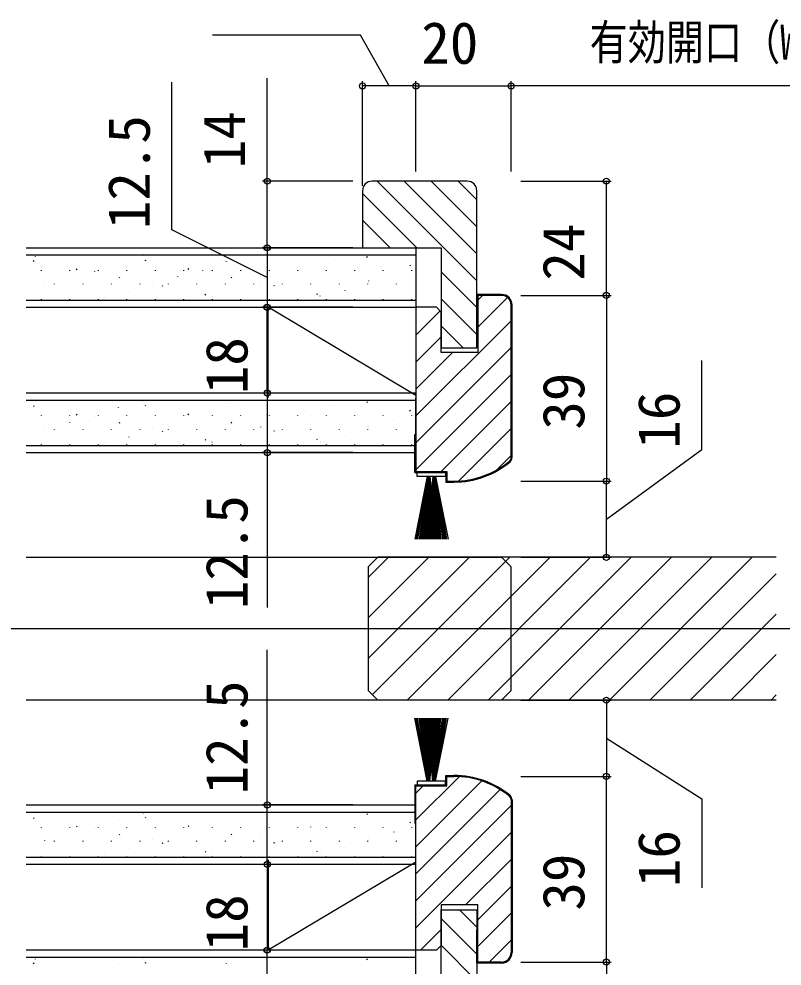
# Model space of a CAD drawing. Units: millimetres, scale not verified. Extents: x -525 to 525, y -783 to 779.
# Drawn here: x 97.3 to 257.5, y 225 to 423.9 of the extents above; entities that cross this region are included whole.
import ezdxf
from ezdxf.enums import TextEntityAlignment as Align

# ---------------------------------------------------------------- set-up
doc = ezdxf.new("R2010")
doc.units = ezdxf.units.MM
doc.header["$LTSCALE"] = 4
for name, color, linetype in [('0-5_YKK_12', 2, 'Continuous'), ('0-6_YKK_13', 4, 'Continuous'), ('0-8_YKK_D', 6, 'Continuous'), ('0-A_YSS_K', 3, 'Continuous'), ('0-B_YSS_KE', 3, 'Continuous')]:
    doc.layers.add(name, color=color, linetype=linetype)
doc.styles.add('ＭＳ ゴシック', font='')
doc.styles.get('ＭＳ ゴシック').set_extended_font_data('MS Gothic')

msp = doc.modelspace()

# ---------------------------------------------------------------- linework, layer by layer
at = {"layer": '0-5_YKK_12'}
for p, q in [((98.844, 310.82), (198.653, 310.82)), ((170.653, 308.82), (172.653, 310.82)), ((170.653, 306.569), (174.904, 310.82)), ((170.653, 298.084), (183.389, 310.82)), ((170.653, 289.599), (191.875, 310.82)), ((171.507, 281.967), (200.36, 310.82)), ((256.303, 310.82), (172.653, 310.82)), ((178.845, 280.82), (208.845, 310.82)), ((187.331, 280.82), (217.331, 310.82)), ((195.816, 280.82), (225.816, 310.82)), ((198.653, 310.82), (200.653, 308.82)), ((204.301, 280.82), (234.301, 310.82)), ((212.786, 280.82), (242.786, 310.82)), ((221.272, 280.82), (251.272, 310.82)), ((170.653, 308.82), (170.653, 282.82)), ((200.653, 282.82), (200.653, 308.82)), ((229.757, 280.82), (256.303, 307.366)), ((238.242, 280.82), (256.303, 298.881)), ((436.153, 295.82), (-54.847, 295.82)), ((246.728, 280.82), (256.303, 290.396)), ((172.653, 280.82), (170.653, 282.82)), ((200.653, 282.82), (198.653, 280.82)), ((198.653, 280.82), (98.844, 280.82)), ((256.303, 280.82), (172.653, 280.82)), ((255.213, 280.82), (256.303, 281.91))]:
    msp.add_line(p, q, dxfattribs=at)
at = {"layer": '0-6_YKK_13'}
for p, q in [((183.014, 327.82), (180.401, 314.62)), ((183.054, 327.82), (180.712, 314.62)), ((183.093, 327.82), (181.014, 314.62)), ((183.14, 327.82), (181.318, 314.62)), ((183.177, 327.82), (181.607, 314.62)), ((183.214, 327.82), (181.892, 314.62)), ((183.232, 327.82), (182.033, 314.62)), ((183.268, 327.82), (182.312, 314.62)), ((183.303, 327.82), (182.588, 314.62)), ((183.338, 327.82), (182.863, 314.62)), ((184.232, 327.82), (183.033, 314.62)), ((183.373, 327.82), (183.136, 314.62)), ((183.373, 327.82), (183.136, 314.62)), ((184.268, 327.82), (183.312, 314.62)), ((183.408, 327.82), (183.408, 314.62)), ((183.443, 327.82), (183.681, 314.62)), ((183.478, 327.82), (183.954, 314.62)), ((183.513, 327.82), (184.228, 314.62)), ((183.549, 327.82), (184.504, 314.62)), ((183.585, 327.82), (184.784, 314.62)), ((184.303, 327.82), (183.588, 314.62)), ((183.603, 327.82), (184.924, 314.62)), ((184.338, 327.82), (183.863, 314.62)), ((184.373, 327.82), (184.136, 314.62)), ((184.373, 327.82), (184.136, 314.62)), ((184.408, 327.82), (184.408, 314.62)), ((184.443, 327.82), (184.681, 314.62)), ((184.478, 327.82), (184.954, 314.62)), ((184.513, 327.82), (185.228, 314.62)), ((184.549, 327.82), (185.504, 314.62)), ((184.585, 327.82), (185.784, 314.62)), ((184.603, 327.82), (185.924, 314.62)), ((184.639, 327.82), (186.209, 314.62)), ((184.676, 327.82), (186.498, 314.62)), ((184.714, 327.82), (186.793, 314.62)), ((184.753, 327.82), (187.094, 314.62)), ((184.792, 327.82), (187.405, 314.62)), ((183.014, 263.82), (180.401, 277.02)), ((183.054, 263.82), (180.712, 277.02)), ((183.093, 263.82), (181.014, 277.02)), ((183.14, 263.82), (181.318, 277.02)), ((183.177, 263.82), (181.607, 277.02)), ((183.214, 263.82), (181.892, 277.02)), ((183.232, 263.82), (182.033, 277.02)), ((183.268, 263.82), (182.312, 277.02)), ((183.303, 263.82), (182.588, 277.02)), ((183.338, 263.82), (182.863, 277.02)), ((184.232, 263.82), (183.033, 277.02)), ((183.373, 263.82), (183.136, 277.02)), ((183.373, 263.82), (183.136, 277.02)), ((184.268, 263.82), (183.312, 277.02)), ((183.408, 263.821), (183.408, 277.02)), ((183.443, 263.82), (183.681, 277.02)), ((183.478, 263.82), (183.954, 277.02)), ((183.513, 263.82), (184.228, 277.02)), ((183.549, 263.82), (184.504, 277.02)), ((183.585, 263.82), (184.784, 277.02)), ((184.303, 263.82), (183.588, 277.02)), ((183.603, 263.82), (184.924, 277.02)), ((184.338, 263.82), (183.863, 277.02)), ((184.373, 263.82), (184.136, 277.02)), ((184.373, 263.82), (184.136, 277.02)), ((184.408, 263.821), (184.408, 277.02)), ((184.443, 263.82), (184.681, 277.02)), ((184.478, 263.82), (184.954, 277.02)), ((184.513, 263.82), (185.228, 277.02)), ((184.549, 263.82), (185.504, 277.02)), ((184.585, 263.82), (185.784, 277.02)), ((184.603, 263.82), (185.924, 277.02)), ((184.639, 263.82), (186.209, 277.02)), ((184.676, 263.82), (186.498, 277.02)), ((184.714, 263.82), (186.793, 277.02)), ((184.753, 263.82), (187.094, 277.02)), ((184.792, 263.82), (187.405, 277.02))]:
    msp.add_line(p, q, dxfattribs=at)
for points in [[(186.903, 328.62), (186.903, 327.82), (180.903, 327.82), (180.903, 328.62)], [(186.903, 263.02), (186.903, 263.82), (180.903, 263.82), (180.903, 263.02)]]:
    msp.add_lwpolyline(points, close=True, dxfattribs=at)
at = {"layer": '0-8_YKK_D'}
for p, q in [((169.453, 388.82), (169.453, 410.82)), ((180.653, 409.82), (169.453, 409.82)), ((180.653, 391.82), (180.653, 410.82)), ((180.653, 391.82), (180.653, 410.82)), ((180.653, 409.82), (200.653, 409.82)), ((200.653, 391.82), (200.653, 410.82)), ((200.653, 391.82), (200.653, 410.82)), ((339.653, 409.82), (200.653, 409.82)), ((167.453, 389.82), (148.453, 389.82)), ((202.653, 389.82), (221.653, 389.82)), ((220.653, 365.82), (220.653, 389.82)), ((148.453, 375.82), (148.433, 375.82)), ((167.453, 375.82), (148.453, 375.82)), ((149.433, 375.82), (149.433, 363.32)), ((202.653, 365.82), (221.653, 365.82)), ((202.653, 365.82), (221.653, 365.82)), ((220.653, 365.82), (220.653, 326.82)), ((167.453, 363.32), (148.453, 363.32)), ((149.453, 345.32), (149.453, 363.32)), ((167.453, 345.32), (148.453, 345.32)), ((167.453, 345.32), (148.453, 345.32)), ((167.453, 332.82), (148.453, 332.82)), ((202.653, 326.82), (221.653, 326.82)), ((202.653, 326.82), (221.653, 326.82)), ((220.653, 310.82), (220.653, 326.82)), ((202.653, 310.82), (221.653, 310.82)), ((202.653, 280.82), (221.653, 280.82)), ((220.653, 280.82), (220.653, 264.82)), ((202.653, 264.82), (221.653, 264.82)), ((202.653, 264.82), (221.653, 264.82)), ((220.653, 225.82), (220.653, 264.82)), ((167.453, 258.82), (148.453, 258.82)), ((167.453, 246.32), (148.453, 246.32)), ((167.453, 246.32), (148.453, 246.32)), ((149.453, 246.32), (149.453, 228.32)), ((167.453, 228.32), (148.433, 228.32)), ((167.453, 228.32), (148.453, 228.32)), ((149.433, 215.82), (149.433, 228.32)), ((202.653, 225.82), (221.653, 225.82)), ((202.653, 225.82), (221.653, 225.82)), ((220.653, 225.82), (220.653, 201.82))]:
    msp.add_line(p, q, dxfattribs=at)
for points in [[(175.053, 409.82), (168.996, 420.481), (137.996, 420.481)], [(149.433, 369.57), (129.453, 379.58), (129.453, 410.58)], [(149.453, 375.82), (149.453, 389.82), (149.453, 411.439)], [(220.653, 318.82), (240.653, 333.48), (240.653, 352.139)], [(149.453, 345.32), (149.453, 332.82), (149.453, 300.27)], [(149.453, 246.32), (149.453, 258.82), (149.453, 291.37)], [(220.653, 272.82), (240.653, 260.068), (240.653, 241.409)]]:
    msp.add_lwpolyline(points, dxfattribs=at)
for centre in [(169.453, 409.82), (180.653, 409.82), (180.653, 409.82), (200.653, 409.82), (200.653, 409.82), (149.453, 389.82), (220.653, 389.82), (149.433, 375.82), (149.453, 375.82), (220.653, 365.82), (220.653, 365.82), (149.433, 363.32), (149.453, 363.32), (149.453, 345.32), (149.453, 345.32), (149.453, 332.82), (220.653, 326.82), (220.653, 326.82), (220.653, 310.82), (220.653, 280.82), (220.653, 264.82), (220.653, 264.82), (149.453, 258.82), (149.453, 246.32), (149.453, 246.32), (149.433, 228.32), (149.453, 228.32), (220.653, 225.82), (220.653, 225.82)]:
    msp.add_circle(centre, 0.637, dxfattribs=at)
at = {"layer": '0-A_YSS_K'}
for p, q in [((172.543, 389.82), (193.453, 368.91)), ((178.2, 389.82), (193.453, 374.567)), ((183.857, 389.82), (193.453, 380.224)), ((189.514, 389.82), (193.453, 385.881)), ((169.453, 387.253), (180.886, 375.82)), ((169.453, 381.596), (175.229, 375.82)), ((169.453, 375.94), (169.572, 375.82)), ((98.844, 375.82), (180.653, 375.82)), ((98.844, 374.32), (180.653, 374.32)), ((100.809, 373.955), (100.802, 373.974)), ((104.812, 374.232), (104.812, 374.32)), ((110.792, 374.232), (110.792, 374.32)), ((116.772, 374.232), (116.772, 374.32)), ((122.752, 374.232), (122.752, 374.32)), ((123.482, 374.108), (123.475, 374.127)), ((128.732, 374.232), (128.732, 374.32)), ((134.712, 374.232), (134.712, 374.32)), ((140.692, 374.232), (140.692, 374.32)), ((146.156, 374.262), (146.149, 374.28)), ((146.672, 374.232), (146.672, 374.32)), ((152.652, 374.232), (152.652, 374.32)), ((158.632, 374.232), (158.632, 374.32)), ((164.612, 374.232), (164.612, 374.32)), ((170.502, 373.806), (170.391, 373.972)), ((170.592, 374.232), (170.592, 374.32)), ((176.572, 374.232), (176.572, 374.32)), ((180.653, 375.82), (180.653, 363.32)), ((100.533, 372.973), (100.422, 373.139)), ((118.258, 372.816), (118.251, 372.835)), ((123.992, 373.045), (123.881, 373.211)), ((140.931, 372.97), (140.924, 372.988)), ((163.604, 373.123), (163.598, 373.142)), ((179.508, 372.037), (179.398, 372.204)), ((102.062, 371.002), (102.062, 371.102)), ((108.042, 371.002), (108.042, 371.102)), ((109.539, 371.204), (109.429, 371.371)), ((113.267, 370.864), (113.26, 370.883)), ((114.022, 371.002), (114.022, 371.102)), ((120.002, 371.002), (120.002, 371.102)), ((125.982, 371.002), (125.982, 371.102)), ((131.962, 371.002), (131.962, 371.102)), ((132.998, 371.276), (132.888, 371.443)), ((135.94, 371.018), (135.934, 371.036)), ((137.942, 371.002), (137.942, 371.102)), ((143.922, 371.002), (143.922, 371.102)), ((149.902, 371.002), (149.902, 371.102)), ((153.356, 369.973), (153.349, 369.992)), ((155.882, 371.002), (155.882, 371.102)), ((158.614, 371.171), (158.607, 371.19)), ((161.862, 371.002), (161.862, 371.102)), ((167.842, 371.002), (167.842, 371.102)), ((173.822, 371.002), (173.822, 371.102)), ((176.029, 370.126), (176.023, 370.145)), ((179.802, 371.002), (179.802, 371.102)), ((185.953, 370.753), (193.453, 363.253)), ((102.785, 368.375), (102.778, 368.393)), ((104.812, 368.152), (104.812, 368.252)), ((108.009, 369.667), (108.003, 369.685)), ((110.792, 368.152), (110.792, 368.252)), ((116.772, 368.152), (116.772, 368.252)), ((118.545, 369.435), (118.435, 369.602)), ((122.752, 368.152), (122.752, 368.252)), ((125.458, 368.528), (125.452, 368.547)), ((128.732, 368.152), (128.732, 368.252)), ((130.683, 369.82), (130.676, 369.839)), ((134.712, 368.152), (134.712, 368.252)), ((140.692, 368.152), (140.692, 368.252)), ((142.005, 369.507), (141.894, 369.674)), ((146.672, 368.152), (146.672, 368.252)), ((148.132, 368.681), (148.125, 368.7)), ((152.652, 368.152), (152.652, 368.252)), ((158.632, 368.152), (158.632, 368.252)), ((164.612, 368.152), (164.612, 368.252)), ((170.592, 368.152), (170.592, 368.252)), ((170.805, 368.834), (170.798, 368.853)), ((176.572, 368.152), (176.572, 368.252)), ((120.468, 366.576), (120.461, 366.595)), ((127.552, 367.666), (127.441, 367.833)), ((136.558, 365.897), (136.448, 366.064)), ((143.141, 366.729), (143.134, 366.748)), ((151.011, 367.738), (150.901, 367.905)), ((160.017, 365.969), (159.907, 366.136)), ((165.814, 366.883), (165.808, 366.901)), ((98.844, 364.82), (180.653, 364.82)), ((102.062, 364.922), (102.062, 365.022)), ((108.042, 364.922), (108.042, 365.022)), ((114.022, 364.922), (114.022, 365.022)), ((115.21, 365.378), (115.203, 365.397)), ((120.002, 364.922), (120.002, 365.022)), ((125.982, 364.922), (125.982, 365.022)), ((131.962, 364.922), (131.962, 365.022)), ((137.883, 365.531), (137.877, 365.55)), ((137.942, 364.922), (137.942, 365.022)), ((143.922, 364.922), (143.922, 365.022)), ((149.902, 364.922), (149.902, 365.022)), ((155.882, 364.922), (155.882, 365.022)), ((160.557, 365.685), (160.55, 365.704)), ((161.862, 364.922), (161.862, 365.022)), ((167.842, 364.922), (167.842, 365.022)), ((173.822, 364.922), (173.822, 365.022)), ((179.802, 364.922), (179.802, 365.022)), ((185.953, 365.096), (193.453, 357.596)), ((193.653, 364.824), (194.649, 365.82)), ((193.653, 359.167), (199.883, 365.397)), ((98.844, 363.32), (180.653, 363.32)), ((149.653, 344.32), (149.653, 363.32)), ((180.653, 344.82), (149.653, 363.32)), ((180.653, 363.138), (180.836, 363.32)), ((180.653, 357.481), (185.723, 362.551)), ((180.653, 340.511), (200.653, 360.511)), ((185.953, 359.44), (190.572, 354.82)), ((180.653, 351.824), (185.953, 357.124)), ((180.653, 334.854), (200.653, 354.854)), ((180.653, 346.167), (188.306, 353.82)), ((180.653, 329.197), (200.653, 349.197)), ((180.653, 345.32), (98.844, 345.32)), ((98.844, 343.82), (180.653, 343.82)), ((100.533, 342.473), (100.422, 342.639)), ((100.809, 343.455), (100.802, 343.474)), ((104.812, 343.732), (104.812, 343.82)), ((110.792, 343.732), (110.792, 343.82)), ((116.772, 343.732), (116.772, 343.82)), ((118.258, 342.316), (118.251, 342.335)), ((122.752, 343.732), (122.752, 343.82)), ((123.482, 343.608), (123.475, 343.627)), ((123.992, 342.545), (123.881, 342.711)), ((128.732, 343.732), (128.732, 343.82)), ((134.712, 343.732), (134.712, 343.82)), ((140.692, 343.732), (140.692, 343.82)), ((140.931, 342.47), (140.924, 342.488)), ((146.156, 343.762), (146.149, 343.78)), ((146.672, 343.732), (146.672, 343.82)), ((152.652, 343.732), (152.652, 343.82)), ((158.632, 343.732), (158.632, 343.82)), ((163.604, 342.623), (163.598, 342.642)), ((164.612, 343.732), (164.612, 343.82)), ((170.502, 343.306), (170.391, 343.472)), ((170.592, 343.732), (170.592, 343.82)), ((176.572, 343.732), (176.572, 343.82)), ((185.934, 328.82), (200.653, 343.54)), ((102.062, 340.502), (102.062, 340.602)), ((108.042, 340.502), (108.042, 340.602)), ((109.539, 340.704), (109.429, 340.871)), ((113.267, 340.364), (113.26, 340.383)), ((114.022, 340.502), (114.022, 340.602)), ((120.002, 340.502), (120.002, 340.602)), ((125.982, 340.502), (125.982, 340.602)), ((131.962, 340.502), (131.962, 340.602)), ((132.998, 340.776), (132.888, 340.943)), ((135.94, 340.518), (135.934, 340.536)), ((137.942, 340.502), (137.942, 340.602)), ((143.922, 340.502), (143.922, 340.602)), ((149.902, 340.502), (149.902, 340.602)), ((155.882, 340.502), (155.882, 340.602)), ((158.614, 340.671), (158.607, 340.69)), ((161.862, 340.502), (161.862, 340.602)), ((167.842, 340.502), (167.842, 340.602)), ((173.822, 340.502), (173.822, 340.602)), ((179.508, 341.537), (179.398, 341.704)), ((179.802, 340.502), (179.802, 340.602)), ((108.009, 339.167), (108.003, 339.185)), ((118.545, 338.935), (118.435, 339.102)), ((130.683, 339.32), (130.676, 339.339)), ((142.005, 339.007), (141.894, 339.174)), ((148.132, 338.181), (148.125, 338.2)), ((153.356, 339.473), (153.349, 339.492)), ((170.805, 338.334), (170.798, 338.353)), ((176.029, 339.626), (176.023, 339.645)), ((102.785, 337.875), (102.778, 337.893)), ((104.812, 337.652), (104.812, 337.752)), ((110.792, 337.652), (110.792, 337.752)), ((116.772, 337.652), (116.772, 337.752)), ((122.752, 337.652), (122.752, 337.752)), ((125.458, 338.028), (125.452, 338.047)), ((127.552, 337.166), (127.441, 337.333)), ((128.732, 337.652), (128.732, 337.752)), ((134.712, 337.652), (134.712, 337.752)), ((140.692, 337.652), (140.692, 337.752)), ((143.141, 336.229), (143.134, 336.248)), ((146.672, 337.652), (146.672, 337.752)), ((151.011, 337.238), (150.901, 337.405)), ((152.652, 337.652), (152.652, 337.752)), ((158.632, 337.652), (158.632, 337.752)), ((164.612, 337.652), (164.612, 337.752)), ((165.814, 336.383), (165.808, 336.401)), ((170.592, 337.652), (170.592, 337.752)), ((176.572, 337.652), (176.572, 337.752)), ((189.616, 326.846), (200.653, 337.883)), ((98.844, 334.32), (180.653, 334.32)), ((102.062, 334.422), (102.062, 334.522)), ((108.042, 334.422), (108.042, 334.522)), ((114.022, 334.422), (114.022, 334.522)), ((115.21, 334.878), (115.203, 334.897)), ((120.002, 334.422), (120.002, 334.522)), ((120.468, 336.076), (120.461, 336.095)), ((125.982, 334.422), (125.982, 334.522)), ((131.962, 334.422), (131.962, 334.522)), ((136.558, 335.397), (136.448, 335.564)), ((137.883, 335.031), (137.877, 335.05)), ((137.942, 334.422), (137.942, 334.522)), ((143.922, 334.422), (143.922, 334.522)), ((149.902, 334.422), (149.902, 334.522)), ((155.882, 334.422), (155.882, 334.522)), ((160.017, 335.469), (159.907, 335.636)), ((160.557, 335.185), (160.55, 335.204)), ((161.862, 334.422), (161.862, 334.522)), ((167.842, 334.422), (167.842, 334.522)), ((173.822, 334.422), (173.822, 334.522)), ((179.802, 334.422), (179.802, 334.522)), ((98.844, 332.82), (180.653, 332.82)), ((197.579, 329.152), (200.653, 332.226)), ((180.653, 255.658), (189.778, 264.783)), ((180.653, 250.001), (194.506, 263.854)), ((180.653, 261.315), (182.156, 262.818)), ((180.653, 244.344), (198.342, 262.033)), ((98.844, 258.82), (180.653, 258.82)), ((180.653, 238.687), (200.653, 258.687)), ((98.844, 257.32), (180.653, 257.32)), ((100.809, 256.955), (100.802, 256.974)), ((104.812, 257.232), (104.812, 257.32)), ((110.792, 257.232), (110.792, 257.32)), ((116.772, 257.232), (116.772, 257.32)), ((122.752, 257.232), (122.752, 257.32)), ((123.482, 257.108), (123.475, 257.127)), ((128.732, 257.232), (128.732, 257.32)), ((134.712, 257.232), (134.712, 257.32)), ((140.692, 257.232), (140.692, 257.32)), ((146.156, 257.262), (146.149, 257.28)), ((146.672, 257.232), (146.672, 257.32)), ((152.652, 257.232), (152.652, 257.32)), ((158.632, 257.232), (158.632, 257.32)), ((164.612, 257.232), (164.612, 257.32)), ((170.502, 256.806), (170.391, 256.972)), ((170.592, 257.232), (170.592, 257.32)), ((176.572, 257.232), (176.572, 257.32)), ((100.533, 255.973), (100.422, 256.139)), ((118.258, 255.816), (118.251, 255.835)), ((123.992, 256.045), (123.881, 256.211)), ((140.931, 255.97), (140.924, 255.988)), ((163.604, 256.123), (163.598, 256.142)), ((179.508, 255.037), (179.398, 255.204)), ((102.062, 254.002), (102.062, 254.102)), ((108.009, 252.667), (108.003, 252.685)), ((108.042, 254.002), (108.042, 254.102)), ((109.539, 254.204), (109.429, 254.371)), ((113.267, 253.864), (113.26, 253.883)), ((114.022, 254.002), (114.022, 254.102)), ((120.002, 254.002), (120.002, 254.102)), ((125.982, 254.002), (125.982, 254.102)), ((130.683, 252.82), (130.676, 252.839)), ((131.962, 254.002), (131.962, 254.102)), ((132.998, 254.276), (132.888, 254.443)), ((135.94, 254.018), (135.934, 254.036)), ((137.942, 254.002), (137.942, 254.102)), ((142.005, 252.507), (141.894, 252.674)), ((143.922, 254.002), (143.922, 254.102)), ((149.902, 254.002), (149.902, 254.102)), ((153.356, 252.973), (153.349, 252.992)), ((155.882, 254.002), (155.882, 254.102)), ((158.614, 254.171), (158.607, 254.19)), ((161.862, 254.002), (161.862, 254.102)), ((167.842, 254.002), (167.842, 254.102)), ((173.822, 254.002), (173.822, 254.102)), ((176.029, 253.126), (176.023, 253.145)), ((179.802, 254.002), (179.802, 254.102)), ((180.653, 233.03), (200.653, 253.03)), ((102.785, 251.375), (102.778, 251.393)), ((104.812, 251.152), (104.812, 251.252)), ((110.792, 251.152), (110.792, 251.252)), ((116.772, 251.152), (116.772, 251.252)), ((118.545, 252.435), (118.435, 252.602)), ((122.752, 251.152), (122.752, 251.252)), ((125.458, 251.528), (125.452, 251.547)), ((127.552, 250.666), (127.441, 250.833)), ((128.732, 251.152), (128.732, 251.252)), ((134.712, 251.152), (134.712, 251.252)), ((140.692, 251.152), (140.692, 251.252)), ((146.672, 251.152), (146.672, 251.252)), ((148.132, 251.681), (148.125, 251.7)), ((151.011, 250.738), (150.901, 250.905)), ((152.652, 251.152), (152.652, 251.252)), ((158.632, 251.152), (158.632, 251.252)), ((164.612, 251.152), (164.612, 251.252)), ((170.592, 251.152), (170.592, 251.252)), ((170.805, 251.834), (170.798, 251.853)), ((176.572, 251.152), (176.572, 251.252)), ((120.468, 249.576), (120.461, 249.595)), ((136.558, 248.897), (136.448, 249.064)), ((143.141, 249.729), (143.134, 249.748)), ((160.017, 248.969), (159.907, 249.136)), ((160.557, 248.685), (160.55, 248.704)), ((165.814, 249.883), (165.808, 249.901)), ((98.844, 247.82), (180.653, 247.82)), ((102.062, 247.922), (102.062, 248.022)), ((108.042, 247.922), (108.042, 248.022)), ((114.022, 247.922), (114.022, 248.022)), ((115.21, 248.378), (115.203, 248.397)), ((120.002, 247.922), (120.002, 248.022)), ((125.982, 247.922), (125.982, 248.022)), ((131.962, 247.922), (131.962, 248.022)), ((137.883, 248.531), (137.877, 248.55)), ((137.942, 247.922), (137.942, 248.022)), ((143.922, 247.922), (143.922, 248.022)), ((149.653, 247.32), (149.653, 228.32)), ((180.653, 246.82), (149.653, 228.32)), ((149.902, 247.922), (149.902, 248.022)), ((155.882, 247.922), (155.882, 248.022)), ((161.862, 247.922), (161.862, 248.022)), ((167.842, 247.922), (167.842, 248.022)), ((173.822, 247.922), (173.822, 248.022)), ((179.802, 247.922), (179.802, 248.022)), ((180.653, 215.82), (180.653, 247.32)), ((191.097, 237.818), (200.653, 247.374)), ((180.653, 246.32), (98.844, 246.32)), ((193.653, 234.717), (200.653, 241.717)), ((189.781, 236.818), (193.453, 233.146)), ((185.953, 234.989), (193.453, 227.489)), ((193.653, 229.06), (200.653, 236.06)), ((181.597, 228.318), (185.953, 232.674)), ((185.953, 229.332), (193.453, 221.832)), ((196.068, 225.818), (200.653, 230.403)), ((180.653, 228.32), (98.844, 228.32)), ((98.844, 226.82), (180.653, 226.82)), ((104.812, 226.732), (104.812, 226.82)), ((110.792, 226.732), (110.792, 226.82)), ((116.772, 226.732), (116.772, 226.82)), ((122.752, 226.732), (122.752, 226.82)), ((128.732, 226.732), (128.732, 226.82)), ((134.712, 226.732), (134.712, 226.82)), ((140.692, 226.732), (140.692, 226.82)), ((146.156, 226.762), (146.149, 226.78)), ((146.672, 226.732), (146.672, 226.82)), ((152.652, 226.732), (152.652, 226.82)), ((158.632, 226.732), (158.632, 226.82)), ((164.612, 226.732), (164.612, 226.82)), ((170.592, 226.732), (170.592, 226.82)), ((176.572, 226.732), (176.572, 226.82)), ((100.533, 225.473), (100.422, 225.639)), ((100.809, 226.455), (100.802, 226.474)), ((118.258, 225.316), (118.251, 225.335)), ((123.482, 226.608), (123.475, 226.627)), ((123.992, 225.545), (123.881, 225.711)), ((140.931, 225.47), (140.924, 225.488)), ((163.604, 225.623), (163.598, 225.642)), ((170.502, 226.306), (170.391, 226.472))]:
    msp.add_line(p, q, dxfattribs=at)
at = {"layer": '0-B_YSS_KE'}
for p, q in [((191.453, 389.82), (171.453, 389.82)), ((193.453, 354.82), (193.453, 387.82)), ((193.453, 366.02), (193.453, 359.02)), ((198.653, 366.02), (193.453, 366.02)), ((200.653, 331.783), (200.653, 363.82)), ((200.853, 331.783), (200.853, 363.82)), ((193.453, 359.02), (193.653, 359.02)), ((180.653, 331.82), (180.653, 344.32)), ((180.453, 336.62), (180.653, 336.62)), ((180.453, 328.62), (180.453, 336.62)), ((180.453, 263.018), (180.453, 255.018)), ((200.653, 259.855), (200.653, 227.818)), ((200.853, 259.855), (200.853, 227.818)), ((180.453, 255.018), (180.653, 255.018)), ((193.453, 236.818), (193.453, 203.818)), ((193.453, 232.618), (193.653, 232.618)), ((193.453, 225.618), (193.453, 232.618)), ((198.653, 225.618), (193.453, 225.618))]:
    msp.add_line(p, q, dxfattribs=at)
for points in [[(169.453, 387.82), (169.453, 375.82), (185.953, 375.82), (185.953, 354.82), (193.453, 354.82)], [(198.653, 365.82), (193.653, 365.82), (193.653, 353.82), (185.953, 353.82), (185.953, 362.32), (184.953, 363.32), (180.653, 363.32)], [(180.653, 363.32), (180.653, 328.82), (187.153, 328.82), (187.153, 326.82), (188.653, 326.82)], [(180.453, 328.62), (186.953, 328.62), (186.953, 326.62), (188.653, 326.62)], [(180.453, 263.018), (186.953, 263.018), (186.953, 265.018), (188.653, 265.018)], [(180.653, 228.318), (180.653, 262.818), (187.153, 262.818), (187.153, 264.818), (188.653, 264.818)], [(169.453, 203.818), (169.453, 215.818), (185.953, 215.818), (185.953, 236.818), (193.453, 236.818)], [(198.653, 225.818), (193.653, 225.818), (193.653, 237.818), (185.953, 237.818), (185.953, 229.318), (184.953, 228.318), (180.653, 228.318)]]:
    msp.add_lwpolyline(points, dxfattribs=at)
for centre, radius, start, end in [((171.453, 387.82), 2, 90.00001, 179.99999), ((191.453, 387.82), 2, 0.00001, 89.99999), ((198.653, 363.82), 2.2, 0.00001, 89.99999), ((198.653, 363.82), 2, 0.00001, 89.99999), ((188.653, 345.07), 18.25, 270, 309.61912), ((188.653, 345.07), 18.45, 270.00001, 309.61912), ((199.653, 331.783), 1, 309.61914, 0), ((199.653, 331.783), 1.2, 309.61912, 359.99999), ((188.653, 246.568), 18.45, 50.38088, 89.99999), ((188.653, 246.568), 18.25, 50.38088, 90), ((199.653, 259.855), 1, 360, 50.38086), ((199.653, 259.855), 1.2, 0.00001, 50.38088), ((198.653, 227.818), 2.2, 270.00001, 359.99999), ((198.653, 227.818), 2, 270.00001, 359.99999)]:
    msp.add_arc(centre, radius, start, end, dxfattribs=at)

# ---------------------------------------------------------------- texts
at = {"layer": '0-8_YKK_D', "style": 'ＭＳ ゴシック', "width": 0.8}
msp.add_text('有効開口（W／2－36）', height=7.331, dxfattribs=at).set_placement((217.131, 413.127), align=Align.BOTTOM_LEFT)
at = {"layer": '0-8_YKK_D', "style": 'ＭＳ ゴシック'}
msp.add_text('20', height=8.798, dxfattribs=at).set_placement((181.79, 411.82), align=Align.BOTTOM_LEFT)
for s, p in [('14', (147.453, 392.53)), ('12.5', (127.453, 379.739)), ('24', (218.653, 368.923)), ('18', (147.953, 345.082)), ('39', (218.653, 337.627)), ('16', (238.653, 333.639)), ('12.5', (147.953, 299.93)), ('12.5', (147.953, 261.03)), ('16', (238.653, 241.568)), ('39', (218.653, 236.627)), ('18', (147.953, 228.082))]:
    msp.add_text(s, height=8.798, rotation=90, dxfattribs=at).set_placement(p, align=Align.BOTTOM_LEFT)

doc.saveas('drawing.dxf')
